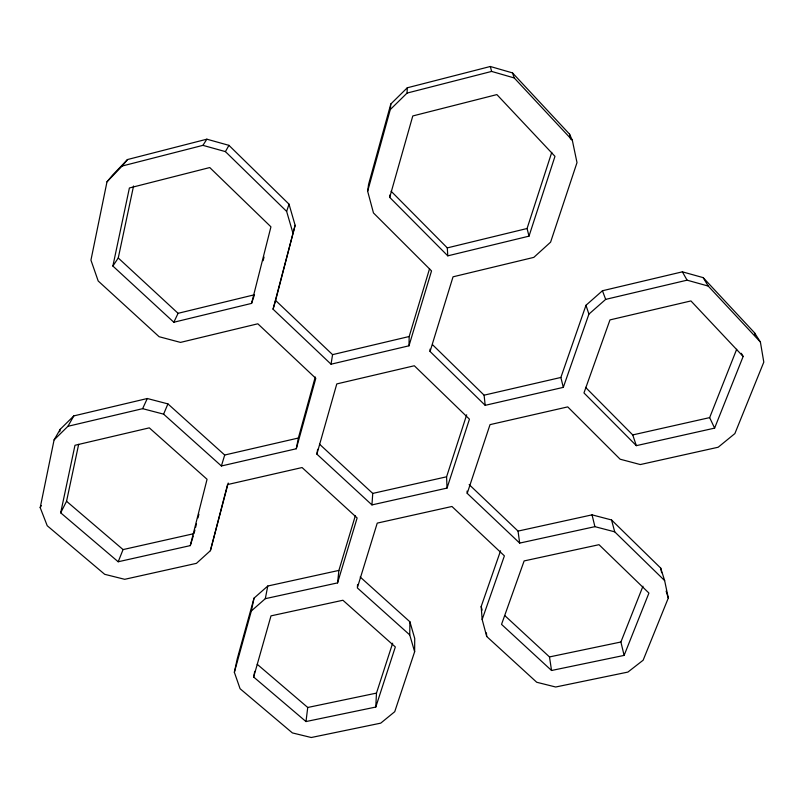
<?xml version="1.0" encoding="UTF-8"?>
<svg xmlns="http://www.w3.org/2000/svg" width="804" height="804" viewBox="0 0 804 804"><rect width="100%" height="100%" fill="white"/><g stroke="black" fill="none" stroke-linecap="round" stroke-linejoin="round"><path stroke-width="1.21" d="M355.318 515.776L338.896 570.408L267.782 586.015L254.034 598.146L237.26 658.767L234.356 672.285L240.074 688.716L292.385 732.916L311.259 737.509L380.734 723.148L394.734 711.701L414.633 651.753L414.723 638.446L409.909 621.793L360.162 577.001M414.633 651.753L409.738 634.909L409.909 621.793M228.215 483.033L210.387 550.7L196.447 563.343L124.71 579.312L104.691 574.307L47.225 525.736L40.2 507.636L54.089 439.899L67.928 426.301L142.62 408.673L163.604 414.14L221.401 465.978L296.294 448.763L315.801 378.352L257.833 323.791L180.498 342.403L159.102 336.715L98.188 280.988L90.942 260.144L106.992 181.825L112.61 175.081L127.494 159.544L206.859 139.192L228.949 145.353L289.018 204.166L295.128 225.281L273.058 309.198L331.047 364.202L408.985 345.8L409.176 336.514L429.557 268.697M408.985 345.8L431.537 270.918L373.458 212.929L367.649 191.221L390.282 109.565L407.055 93.083L407.296 87.787L490.309 66.491L512.5 72.903L569.544 134.147L572.317 140.248L577.001 162.609L550.589 242.165L533.816 257.38L453.034 276.817L430.06 351.479L485.194 405.327L563.302 387.367L588.91 314.123L605.673 299.379L687.068 280.174L708.223 286.063L760.403 342.052L763.8 362.132L734.876 433.577L718.173 447.235L640.306 464.561L620.125 459.205L567.735 406.894L490.028 424.633L467.214 493.354L519.665 543.102L594.91 526.66L614.718 531.836L664.637 580.588L668.295 598.055L643.14 660.215L627.894 672.084L555.675 687.008L536.73 682.264L486.711 636.497L482.159 619.472L481.174 606.528L500.56 550.8M254.737 671.37L253.652 677.028L305.982 721.56L375.78 707.048L376.473 693.108L392.653 643.19M371.95 504.912L316.876 454.129L336.786 383.92L414.321 365.76L469.446 419.175L447.024 488.088L371.95 504.912L372.744 493.415L319.51 444.17M389.699 197.362L412.784 115.957L496.882 94.591L554.971 156.348L529.002 236.155L447.788 255.843L389.699 197.362L389.88 195.02M357.398 586.739L357.579 584.458M390.282 109.565L390.824 103.987L407.296 87.787M234.356 672.285L251.35 610.95L265.31 598.678L337.569 582.89L338.896 570.408M305.982 721.56L307.741 707.48L257.2 664.265M367.649 191.221L368.594 184.307L390.824 103.987M316.876 454.129L317.64 449.325M331.047 364.202L332.575 354.644L275.611 300.455L295.128 225.281M296.294 448.763L298.364 438.029L315.258 376.976M265.31 598.678L267.782 586.015M59.687 431.748L60.189 429.316L73.827 415.899L147.303 398.513L167.925 403.899L224.698 455.024L298.364 438.029M251.35 610.95L254.034 598.146M60.682 512.821L74.973 445.275L149.303 427.859L207.06 479.284L190.277 545.614L118.198 561.765L60.682 512.821L66.551 501.274L78.661 444.321M112.882 266.054L129.394 187.975L209.754 167.554L270.938 226.828L251.562 303.399L173.825 322.243L112.882 266.054L118.258 257.983L133.554 186.005M194.005 533.625L194.92 529.997M195.533 527.565L196.457 523.927M197.995 517.866L198.91 514.228M263.109 260.707L264.034 257.059M210.387 550.7L227.552 484.561L302.073 467.546L357.137 517.937L337.569 582.89M253.652 677.028L270.998 615.864L342.916 600.256L395.337 646.939L375.78 707.048M273.058 309.198L275.611 300.455M221.401 465.978L224.698 455.024M190.277 545.614L193.261 536.027M447.024 488.088L446.582 476.802L466.692 414.784M529.002 236.155L527.072 228.507L551.755 152.368M292.877 232.858L286.636 211.402L289.018 204.166M251.562 303.399L254.486 294.756L178.076 313.319L173.825 322.243M563.302 387.367L560.87 377.458L585.985 305.279L602.437 290.757L682.385 271.832L703.168 277.631L754.524 332.776L760.403 342.052M482.159 619.472L504.399 555.855L451.948 506.48L377.237 523.113L357.308 587.885L409.738 634.909M624.115 655.401L648.928 593.071L599 544.69L524.128 560.931L501.535 624.376L551.544 670.486L624.115 655.401L620.899 642.004L642.959 586.227M714.615 428.12L743.147 356.463L690.937 300.937L609.975 319.902L583.965 392.935L636.346 445.657L714.615 428.12L709.651 417.618L736.675 349.288M118.198 561.765L123.062 549.584L192.779 533.906M163.604 414.14L167.925 403.899M142.62 408.673L147.303 398.513M40.2 507.636L41.326 505.555M286.636 211.402L225.421 151.614L228.949 145.353M67.928 426.301L73.827 415.899M54.089 439.899L60.189 429.316M106.992 181.825L122.128 166.036L202.92 145.353L206.859 139.192M122.128 166.036L127.494 159.544M407.055 93.083L491.626 71.425L514.238 77.948L572.317 140.248M391.116 191.231L447.295 247.893L527.072 228.507M332.575 354.644L409.176 336.514M432.552 344.715L484.098 395.176L560.87 377.458M372.744 493.415L446.582 476.802M585.553 387.347L632.728 434.924L709.651 417.618M469.154 484.581L518.047 531.092L592.045 514.851L611.532 519.957L660.697 568.086L664.637 580.588M307.741 707.48L376.473 693.108M504.801 615.593L549.484 656.928L620.899 642.004M202.92 145.353L225.421 151.614M66.551 501.274L123.062 549.584M118.258 257.983L178.076 313.319M703.168 277.631L708.223 286.063M741.298 353.298L743.147 356.463M682.385 271.832L687.068 280.174M602.437 290.757L605.673 299.379M512.5 72.903L514.238 77.948M632.728 434.924L636.346 445.657M585.985 305.279L588.91 314.123M666.124 591.121L668.295 598.055M490.309 66.491L491.626 71.425M611.532 519.957L614.718 531.836M481.174 606.528L482.139 610.135M592.045 514.851L594.91 526.66M569.544 134.147L570.569 139.042M660.697 568.086L661.662 572.689M754.524 332.776L754.946 335.248M549.484 656.928L551.544 670.486M518.047 531.092L519.665 543.102M484.098 395.176L485.194 405.327M486.42 632.909L486.711 636.497M467.064 491.083L467.214 493.354M447.295 247.893L447.788 255.843M430.019 349.137L430.06 351.479"/></g></svg>
